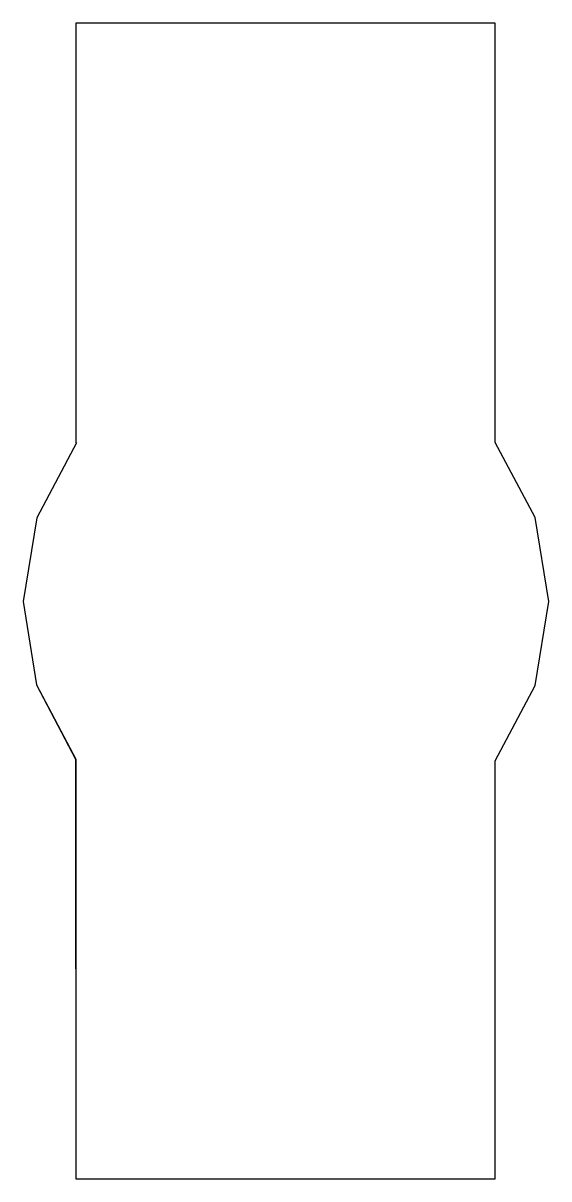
# Model space of a CAD drawing. Extents: x -1 to 307, y 59 to 2706.
# Drawn here: x 12.55 to 16.13, y 58.61 to 66.48 of the extents above.
import ezdxf

# ---------------------------------------------------------------- set-up
doc = ezdxf.new("R2010")
doc.units = 0

msp = doc.modelspace()

# ---------------------------------------------------------------- linework, layer by layer
at = {"layer": 'Layer 1'}
for p, q in [((12.9068, 66.4838), (12.9068, 63.6234)), ((15.767, 66.4838), (12.9068, 66.4838)), ((12.9068, 66.4838), (12.9068, 66.4838)), ((12.9068, 66.4838), (12.9068, 63.6234)), ((15.767, 66.4838), (12.9068, 66.4838)), ((12.9068, 66.4838), (12.9068, 66.4838)), ((12.9068, 66.4838), (12.9068, 63.6234)), ((15.767, 66.4838), (12.9068, 66.4838)), ((12.9068, 66.4838), (12.9068, 63.6234)), ((15.767, 66.4838), (12.9068, 66.4838)), ((15.767, 63.6257), (15.767, 66.4838)), ((15.767, 63.6257), (15.767, 66.4838)), ((15.767, 63.6257), (15.767, 66.4838)), ((15.767, 63.6257), (15.767, 66.4838)), ((12.9124, 63.6234), (12.641936, 63.111939)), ((12.9124, 63.6234), (12.641936, 63.111939)), ((12.9124, 63.6234), (12.641967, 63.111904)), ((12.9124, 63.6234), (12.641967, 63.111904)), ((12.9068, 63.6234), (12.9124, 63.6234)), ((12.9068, 63.6234), (12.9124, 63.6234)), ((12.9068, 63.6234), (12.9124, 63.6234)), ((12.9068, 63.6234), (12.9124, 63.6234)), ((16.038852, 63.113295), (15.767, 63.6257)), ((16.038852, 63.113295), (15.767, 63.6257)), ((16.038835, 63.113302), (15.767, 63.6257)), ((16.038835, 63.113302), (15.767, 63.6257)), ((12.641936, 63.111939), (12.548523, 62.54096)), ((12.641936, 63.111939), (12.548523, 62.54096)), ((12.641967, 63.111904), (12.5486, 62.5409)), ((12.641967, 63.111904), (12.5486, 62.5409)), ((16.132773, 62.54092), (16.038835, 63.113302)), ((16.132773, 62.54092), (16.038835, 63.113302)), ((16.1328, 62.5409), (16.038852, 63.113295)), ((16.1328, 62.5409), (16.038852, 63.113295)), ((12.548523, 62.54096), (12.640396, 61.974327)), ((12.548523, 62.54096), (12.640396, 61.974327)), ((12.5486, 62.5409), (12.640486, 61.974292)), ((12.5486, 62.5409), (12.640486, 61.974292)), ((16.038857, 61.968464), (16.132773, 62.54092)), ((16.038857, 61.968464), (16.132773, 62.54092)), ((16.038868, 61.968452), (16.1328, 62.5409)), ((16.038868, 61.968452), (16.1328, 62.5409)), ((12.640396, 61.974327), (12.906712, 61.46581)), ((12.640396, 61.974327), (12.906712, 61.46581)), ((12.640486, 61.974292), (12.9068, 61.4658)), ((12.640486, 61.974292), (12.9068, 61.4658)), ((15.767, 61.456), (16.038857, 61.968464)), ((15.767, 61.456), (16.038857, 61.968464)), ((15.767, 61.456), (16.038868, 61.968452)), ((15.767, 61.456), (16.038868, 61.968452)), ((12.906712, 61.46581), (12.9068, 58.6055)), ((12.906712, 61.46581), (12.9068, 58.6055)), ((12.9068, 61.4658), (12.9068, 58.6055)), ((12.9068, 61.4658), (12.9068, 58.6055)), ((15.767, 58.6055), (15.767, 61.456)), ((15.767, 58.6055), (15.767, 61.456)), ((15.767, 58.6055), (15.767, 61.456)), ((15.767, 58.6055), (15.767, 61.456)), ((12.9068, 58.6055), (15.767, 58.6055)), ((12.9068, 58.6055), (15.767, 58.6055)), ((12.9068, 58.6055), (15.767, 58.6055)), ((12.9068, 58.6055), (15.767, 58.6055))]:
    msp.add_line(p, q, dxfattribs=at)

doc.saveas('drawing.dxf')
